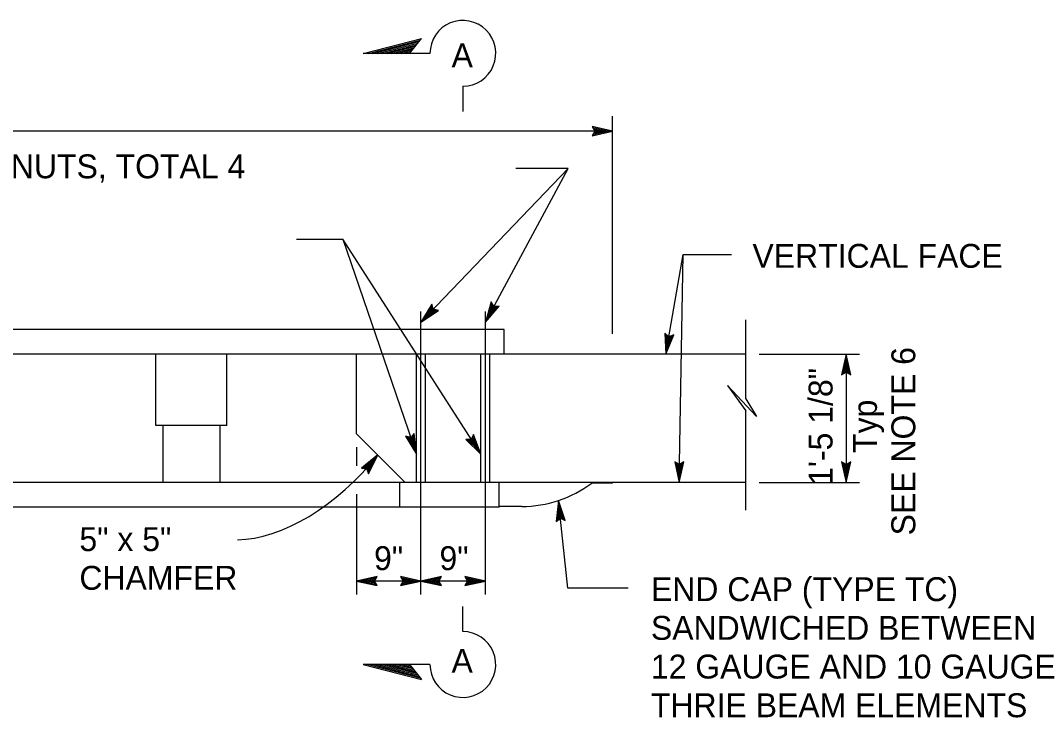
# Model space of a CAD drawing. Extents: x -894 to 866, y -476 to 714.
# Drawn here: x -260 to 39.2, y 140 to 344.1 of the extents above; entities that cross this region are included whole.
import ezdxf

# ---------------------------------------------------------------- set-up
doc = ezdxf.new("R2010")
doc.units = 0
for name, color, linetype in [('1 Control', 7, 'Continuous'), ('22 Misc Cnst Det', 7, 'Continuous'), ('56 Stage 3 Anno', 7, 'Continuous'), ('57 Undefined', 7, 'Continuous'), ('60 Nongeo Data', 7, 'Continuous')]:
    doc.layers.add(name, color=color, linetype=linetype)

msp = doc.modelspace()

# ---------------------------------------------------------------- linework, layer by layer
at = {"layer": '1 Control'}
for p, q in [((-199.52, 246.39), (-220.36, 246.39)), ((-86.49, 208.66), (-92.63, 208.66)), ((-86.49, 208.66), (-86.49, 208.89)), ((-148.79, 201.83), (-148.79, 202.06))]:
    msp.add_line(p, q, dxfattribs=at)
at = {"layer": '22 Misc Cnst Det'}
for p, q in [((-159.55, 334.49), (-142.5, 338.83)), ((-158.15, 334.49), (-142.86, 338.38)), ((-146.02, 334.49), (-142.5, 338.83)), ((-156.75, 334.49), (-143.23, 337.93)), ((-155.35, 334.49), (-143.59, 337.48)), ((-153.94, 334.49), (-143.96, 337.03)), ((-152.54, 334.49), (-144.32, 336.58)), ((-151.14, 334.49), (-144.69, 336.13)), ((-149.74, 334.49), (-145.05, 335.68)), ((-148.33, 334.49), (-145.42, 335.23)), ((-140.02, 334.49), (-159.55, 334.49)), ((-146.93, 334.49), (-145.78, 334.78)), ((-130.37, 324.84), (-130.37, 317.51)), ((-130.37, 165.18), (-130.37, 172.52)), ((-159.55, 155.54), (-142.5, 151.19)), ((-140.02, 155.54), (-159.55, 155.54)), ((-158.15, 155.54), (-142.86, 151.64)), ((-156.75, 155.54), (-143.23, 152.09)), ((-155.35, 155.54), (-143.59, 152.54)), ((-153.94, 155.54), (-143.96, 152.99)), ((-152.54, 155.54), (-144.32, 153.44)), ((-151.14, 155.54), (-144.69, 153.9)), ((-149.74, 155.54), (-145.05, 154.35)), ((-148.33, 155.54), (-145.42, 154.8)), ((-146.93, 155.54), (-145.78, 155.25)), ((-146.02, 155.54), (-142.5, 151.19))]:
    msp.add_line(p, q, dxfattribs=at)
for centre, start, end in [((-130.37, 334.49), 269.9995, 180), ((-130.37, 155.54), 180, 90.0005)]:
    msp.add_arc(centre, 9.64, start, end, dxfattribs=at)
at = {"layer": '56 Stage 3 Anno'}
for p, q in [((-86.49, 252.36), (-86.49, 316.13)), ((-86.49, 311.71), (-756.73, 311.71)), ((-86.49, 311.71), (-92.49, 313.04)), ((-92.49, 313.04), (-92.49, 313.04)), ((-92.49, 313.04), (-91.69, 311.71)), ((-91.69, 311.71), (-92.49, 310.37)), ((-92.49, 310.37), (-86.49, 311.71)), ((-92.27, 310.72), (-87.87, 311.71)), ((-87.88, 311.71), (-92.25, 312.68)), ((-89.25, 311.71), (-92.07, 312.33)), ((-92.04, 311.08), (-89.25, 311.71)), ((-91.86, 311.43), (-90.63, 311.7)), ((-90.63, 311.7), (-91.84, 311.97)), ((-86.49, 311.71), (-86.49, 311.71)), ((-92.49, 310.37), (-92.49, 310.37)), ((-99.49, 300.73), (-142.64, 255.81)), ((-123.79, 255.81), (-99.49, 300.73)), ((-99.49, 300.73), (-114.88, 300.73)), ((-179.07, 280.08), (-165.52, 280.08)), ((-165.52, 280.08), (-143.95, 217.12)), ((-125.1, 217.12), (-165.52, 280.08)), ((-70.92, 246.39), (-65.84, 275.63)), ((-67.04, 208.89), (-65.84, 275.63)), ((-65.84, 275.63), (-51.7, 275.63)), ((-139.45, 261.06), (-142.64, 255.81)), ((-139.34, 260.66), (-141.68, 256.8)), ((-139.04, 259.56), (-139.45, 261.06)), ((-139.45, 261.06), (-139.45, 261.06)), ((-122.11, 261.72), (-123.79, 255.81)), ((-123.79, 255.81), (-119.76, 260.45)), ((-121.9, 261.36), (-123.13, 257.02)), ((-123.12, 257.03), (-120.19, 260.42)), ((-121.69, 260.99), (-122.47, 258.24)), ((-122.47, 258.24), (-120.58, 260.43)), ((-121.31, 260.38), (-122.11, 261.72)), ((-122.11, 261.72), (-122.11, 261.72)), ((-121.47, 260.67), (-121.82, 259.45)), ((-121.82, 259.45), (-121.01, 260.39)), ((-119.76, 260.45), (-121.31, 260.38)), ((-119.76, 260.45), (-119.76, 260.45)), ((-142.64, 255.81), (-137.52, 259.21)), ((-142.64, 176.06), (-142.64, 258.9)), ((-141.67, 256.81), (-137.95, 259.29)), ((-139.25, 260.24), (-140.73, 257.8)), ((-140.73, 257.8), (-138.32, 259.41)), ((-139.12, 259.88), (-139.77, 258.8)), ((-139.77, 258.8), (-138.74, 259.48)), ((-137.52, 259.21), (-139.04, 259.56)), ((-137.52, 259.21), (-137.52, 259.21)), ((-123.79, 176.06), (-123.79, 258.9)), ((-142.64, 255.81), (-142.64, 255.81)), ((-123.79, 255.81), (-123.79, 255.81)), ((-70.03, 251.51), (-71.21, 252.53)), ((-71.21, 252.53), (-71.21, 252.53)), ((-71.21, 252.53), (-70.92, 246.39)), ((-70.92, 246.39), (-68.58, 252.07)), ((-70.9, 252.26), (-70.69, 247.75)), ((-70.68, 247.76), (-68.98, 251.9)), ((-70.59, 251.96), (-70.45, 249.11)), ((-70.45, 249.11), (-69.35, 251.79)), ((-70.28, 251.73), (-70.21, 250.47)), ((-70.21, 250.47), (-69.74, 251.62)), ((-68.58, 252.07), (-70.03, 251.51)), ((-68.58, 252.07), (-68.58, 252.07)), ((-70.92, 246.39), (-70.92, 246.39)), ((-43.57, 246.39), (-14.14, 246.39)), ((-18.08, 246.39), (-19.41, 240.39)), ((-18.08, 246.39), (-18.08, 208.89)), ((-16.74, 240.39), (-18.08, 246.39)), ((-18.08, 246.39), (-18.08, 246.39)), ((-18.08, 245), (-19.05, 240.62)), ((-18.08, 243.63), (-18.7, 240.8)), ((-17.1, 240.61), (-18.08, 245.01)), ((-17.46, 240.84), (-18.08, 243.63)), ((-19.41, 240.39), (-18.08, 241.19)), ((-19.41, 240.39), (-19.41, 240.39)), ((-18.08, 242.24), (-18.34, 241.04)), ((-17.8, 241.02), (-18.08, 242.24)), ((-18.08, 241.19), (-16.74, 240.39)), ((-16.74, 240.39), (-16.74, 240.39)), ((-145.64, 222.04), (-147.16, 222.36)), ((-147.16, 222.36), (-147.16, 222.36)), ((-147.16, 222.36), (-143.95, 217.12)), ((-146.76, 222.27), (-144.4, 218.43)), ((-146.34, 222.17), (-144.85, 219.74)), ((-145.96, 222.12), (-145.3, 221.04)), ((-144.64, 223.23), (-145.64, 222.04)), ((-145.3, 221.04), (-145.44, 222.27)), ((-144.85, 219.74), (-145.17, 222.61)), ((-144.4, 218.44), (-144.9, 222.89)), ((-143.95, 217.12), (-144.64, 223.23)), ((-144.64, 223.23), (-144.64, 223.23)), ((-127.91, 221.5), (-129.47, 221.45)), ((-129.47, 221.45), (-129.47, 221.45)), ((-129.47, 221.45), (-125.1, 217.12)), ((-129.05, 221.46), (-125.84, 218.28)), ((-128.62, 221.45), (-126.59, 219.45)), ((-128.23, 221.49), (-127.34, 220.61)), ((-127.22, 222.89), (-127.91, 221.5)), ((-127.34, 220.61), (-127.77, 221.77)), ((-126.59, 219.45), (-127.59, 222.16)), ((-125.85, 218.29), (-127.4, 222.5)), ((-125.1, 217.12), (-127.22, 222.89)), ((-127.22, 222.89), (-127.22, 222.89)), ((-161.5, 219.16), (-161.5, 213.74)), ((-155.31, 216.91), (-160.07, 213.03)), ((-156.18, 215.82), (-159.65, 212.99)), ((-158.12, 211.76), (-156.17, 215.83)), ((-157.98, 211.37), (-155.31, 216.91)), ((-155.31, 216.91), (-155.31, 216.91)), ((-143.95, 217.12), (-143.95, 217.12)), ((-125.1, 217.12), (-125.1, 217.12)), ((-160.07, 213.03), (-160.07, 213.03)), ((-160.07, 213.03), (-158.53, 212.83)), ((-157.02, 214.74), (-159.26, 212.91)), ((-157.88, 213.66), (-158.84, 212.87)), ((-158.53, 212.83), (-157.98, 211.37)), ((-158.42, 212.52), (-157.88, 213.66)), ((-158.26, 212.17), (-157.02, 214.74)), ((-66.94, 214.09), (-68.27, 214.91)), ((-68.27, 214.91), (-68.27, 214.91)), ((-68.27, 214.91), (-67.04, 208.89)), ((-66.94, 214.09), (-68.27, 214.91)), ((-68.27, 214.91), (-68.27, 214.91)), ((-68.27, 214.91), (-67.04, 208.89)), ((-67.92, 214.69), (-67.01, 210.27)), ((-67.92, 214.69), (-67.01, 210.27)), ((-67.56, 214.45), (-66.99, 211.65)), ((-67.56, 214.45), (-66.99, 211.65)), ((-67.22, 214.27), (-66.97, 213.03)), ((-67.22, 214.27), (-66.97, 213.03)), ((-67.04, 208.89), (-65.6, 214.86)), ((-67.04, 208.89), (-65.6, 214.86)), ((-67.01, 210.28), (-65.96, 214.64)), ((-67.01, 210.28), (-65.96, 214.64)), ((-66.99, 211.65), (-66.31, 214.46)), ((-66.99, 211.65), (-66.31, 214.46)), ((-66.97, 213.03), (-66.68, 214.24)), ((-66.97, 213.03), (-66.68, 214.24)), ((-65.6, 214.86), (-66.94, 214.09)), ((-65.6, 214.86), (-66.94, 214.09)), ((-65.6, 214.86), (-65.6, 214.86)), ((-65.6, 214.86), (-65.6, 214.86)), ((-18.08, 214.09), (-19.42, 214.89)), ((-19.42, 214.89), (-19.42, 214.89)), ((-19.42, 214.89), (-18.08, 208.89)), ((-19.06, 214.67), (-18.08, 210.27)), ((-18.7, 214.44), (-18.08, 211.65)), ((-18.36, 214.26), (-18.08, 213.03)), ((-18.08, 208.89), (-16.75, 214.89)), ((-16.75, 214.89), (-18.08, 214.09)), ((-18.08, 210.28), (-17.11, 214.65)), ((-18.08, 211.65), (-17.46, 214.48)), ((-18.08, 213.03), (-17.82, 214.24)), ((-16.75, 214.89), (-16.75, 214.89)), ((-157.98, 211.37), (-157.98, 211.37)), ((-67.04, 208.89), (-67.04, 208.89)), ((-67.04, 208.89), (-67.04, 208.89)), ((-43.57, 208.89), (-14.14, 208.89)), ((-18.08, 208.89), (-18.08, 208.89)), ((-161.5, 205.46), (-161.5, 176.06)), ((-102.33, 203.58), (-103.02, 197.47)), ((-99.62, 177.92), (-102.33, 203.58)), ((-100.36, 197.75), (-102.33, 203.58)), ((-102.33, 203.58), (-102.33, 203.58)), ((-102.18, 202.19), (-102.69, 197.74)), ((-102.03, 200.83), (-102.36, 197.95)), ((-100.74, 197.93), (-102.18, 202.2)), ((-101.12, 198.12), (-102.03, 200.83)), ((-103.02, 197.47), (-101.78, 198.41)), ((-103.02, 197.47), (-103.02, 197.47)), ((-101.89, 199.46), (-102.03, 198.23)), ((-101.49, 198.26), (-101.89, 199.46)), ((-101.78, 198.41), (-100.36, 197.75)), ((-100.36, 197.75), (-100.36, 197.75)), ((-155.5, 181.33), (-161.5, 179.99)), ((-142.64, 179.99), (-161.5, 179.99)), ((-161.5, 179.99), (-161.5, 179.99)), ((-161.5, 179.99), (-155.5, 178.66)), ((-155.71, 180.98), (-160.12, 179.99)), ((-160.1, 179.99), (-155.73, 179.02)), ((-155.95, 180.62), (-158.73, 180)), ((-158.73, 180), (-155.91, 179.37)), ((-156.12, 180.27), (-157.35, 180)), ((-157.35, 180), (-156.14, 179.73)), ((-156.3, 179.99), (-155.5, 181.33)), ((-155.5, 178.66), (-156.3, 179.99)), ((-155.5, 181.33), (-155.5, 181.33)), ((-142.64, 179.99), (-148.64, 181.32)), ((-148.64, 181.32), (-148.64, 181.32)), ((-148.64, 181.32), (-147.84, 179.99)), ((-147.84, 179.99), (-148.64, 178.65)), ((-148.64, 178.65), (-142.64, 179.99)), ((-148.42, 179.01), (-144.02, 179.99)), ((-144.03, 180), (-148.41, 180.96)), ((-145.4, 179.99), (-148.23, 180.62)), ((-148.19, 179.37), (-145.4, 179.99)), ((-148.01, 179.72), (-146.78, 179.99)), ((-146.78, 179.99), (-147.99, 180.26)), ((-136.64, 181.33), (-142.64, 179.99)), ((-123.79, 179.99), (-142.64, 179.99)), ((-142.64, 179.99), (-142.64, 179.99)), ((-142.64, 179.99), (-136.64, 178.66)), ((-142.64, 179.99), (-142.64, 179.99)), ((-136.86, 180.98), (-141.26, 179.99)), ((-141.25, 179.99), (-136.87, 179.02)), ((-137.09, 180.62), (-139.88, 180)), ((-139.88, 180), (-137.05, 179.37)), ((-137.27, 180.27), (-138.5, 180)), ((-138.5, 180), (-137.29, 179.73)), ((-137.44, 179.99), (-136.64, 181.33)), ((-136.64, 178.66), (-137.44, 179.99)), ((-136.64, 181.33), (-136.64, 181.33)), ((-123.79, 179.99), (-129.78, 181.32)), ((-129.78, 181.32), (-129.78, 181.32)), ((-129.78, 181.32), (-128.98, 179.99)), ((-128.98, 179.99), (-129.78, 178.65)), ((-129.78, 178.65), (-123.79, 179.99)), ((-129.57, 179.01), (-125.17, 179.99)), ((-125.18, 180), (-129.55, 180.96)), ((-126.55, 179.99), (-129.37, 180.62)), ((-129.33, 179.37), (-126.55, 179.99)), ((-129.16, 179.72), (-127.93, 179.99)), ((-127.93, 179.99), (-129.14, 180.26)), ((-123.79, 179.99), (-123.79, 179.99)), ((-155.5, 178.66), (-155.5, 178.66)), ((-148.64, 178.65), (-148.64, 178.65)), ((-136.64, 178.66), (-136.64, 178.66)), ((-129.78, 178.65), (-129.78, 178.65)), ((-81.97, 177.92), (-99.62, 177.92))]:
    msp.add_line(p, q, dxfattribs=at)
msp.add_ellipse((-177.65, 228.92), major_axis=(-30.43, -32.72), ratio=0.555031, start_param=0.475413, end_param=1.715023, dxfattribs=at)
at = {"layer": '60 Nongeo Data'}
for p, q in [((-47.51, 233.33), (-47.51, 256.47)), ((-118.32, 253.68), (-457.86, 253.68)), ((-118.32, 246.39), (-118.32, 253.68)), ((-47.51, 246.39), (-457.86, 246.39)), ((-220.36, 225.56), (-220.36, 246.39)), ((-199.52, 225.56), (-199.52, 246.39)), ((-161.5, 223.09), (-161.5, 246.39)), ((-143.95, 208.89), (-143.95, 246.39)), ((-141.33, 208.89), (-141.33, 246.39)), ((-125.1, 208.89), (-125.1, 246.39)), ((-122.47, 208.89), (-122.47, 246.39)), ((-44.36, 228.19), (-52.85, 237.22)), ((-52.85, 237.22), (-47.51, 229.79)), ((-47.51, 233.33), (-44.36, 228.19)), ((-47.51, 200.72), (-47.51, 229.79)), ((-199.52, 225.56), (-220.36, 225.56)), ((-218.27, 225.56), (-218.27, 209.17)), ((-201.61, 225.56), (-201.61, 209.17)), ((-147.29, 208.89), (-161.5, 223.09)), ((-47.51, 208.89), (-594.32, 208.89)), ((-148.79, 201.6), (-148.79, 208.89)), ((-119.69, 201.6), (-119.69, 208.89)), ((-119.69, 201.6), (-798.55, 201.6)), ((-113.13, 201.83), (-119.69, 201.83))]:
    msp.add_line(p, q, dxfattribs=at)
msp.add_arc((-113.11, 235.93), 34.1, 269.973, 306.9024, dxfattribs=at)

# ---------------------------------------------------------------- texts
at = {"layer": '57 Undefined'}
for s, p in [('A', (-133.68, 330.42)), ('1" Galv HS BOLTS WITH PLATE WASHER AND NUTS, TOTAL 4', (-469.47, 297.91)), ('VERTICAL FACE', (-45.54, 271.7)), ('5" x 5"', (-242.71, 188.76)), ('9"', (-156.39, 183.19)), ('9"', (-137.23, 183.19)), ('CHAMFER', (-242.71, 177.43)), ('END CAP (TYPE TC)', (-75.28, 174.11)), ('SANDWICHED BETWEEN', (-75.28, 162.78)), ('A', (-133.69, 153.14)), ('12 GAUGE AND 10 GAUGE', (-75.28, 151.45)), ('THRIE BEAM ELEMENTS', (-75.28, 140.12))]:
    msp.add_text(s, height=7, dxfattribs=at).set_placement(p)
for s, p in [('SEE NOTE 6', (2.16, 193.35)), ('1\'-5 1/8"', (-22.08, 208.13)), ('Typ', (-9.08, 217.49))]:
    msp.add_text(s, height=7, rotation=90, dxfattribs=at).set_placement(p)

doc.saveas('drawing.dxf')
